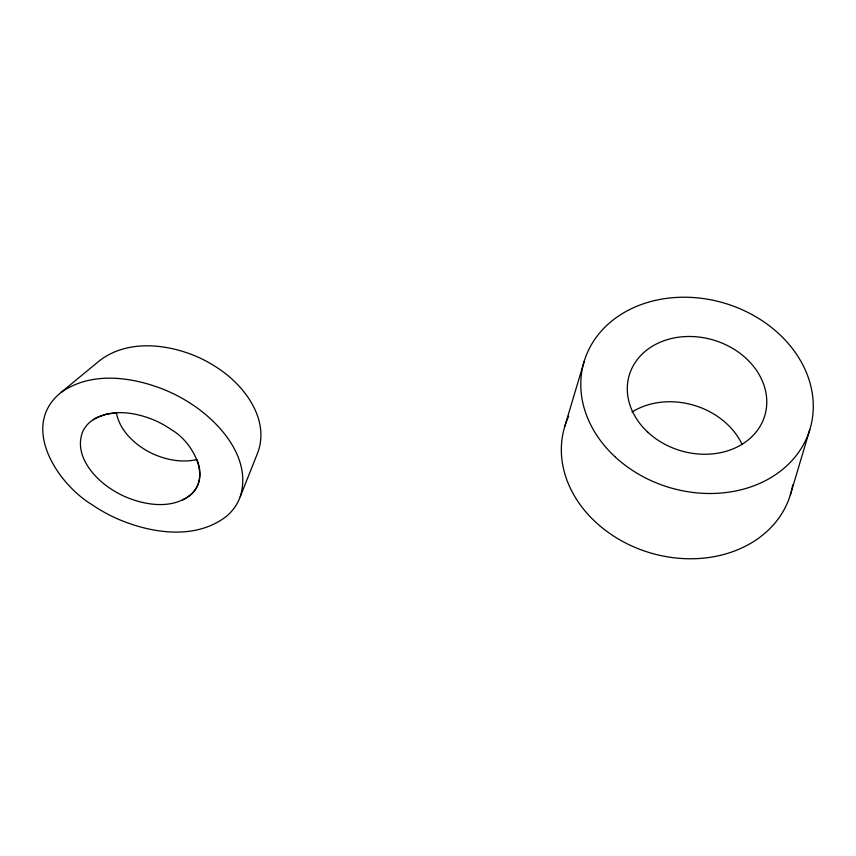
<?xml version="1.0" encoding="UTF-8"?>
<svg xmlns="http://www.w3.org/2000/svg" width="856" height="856" viewBox="0 0 856 856"><rect width="100%" height="100%" fill="white"/><g stroke="black" fill="none" stroke-linecap="round" stroke-linejoin="round"><path stroke-width="1.28" d="M564.81 426.352L584.274 361.082M790.345 494.918L809.808 429.648M240.236 496.758C251.439 460.849 223.534 426.502 195.896 407.039A137.174 111.954 16.6 0 0 166.011 390.379C133.258 376.854 91.528 370.723 60.904 392.551L99.435 360.772C126.442 339.843 164.876 343.481 194.804 355.754A112.981 92.202 16.6 0 1 220.859 370.209C246.228 387.875 269.522 420.606 257.784 452.621L238.878 500.075A65.088 53.126 16.6 0 1 226.219 516.5C194.804 540.66 149.832 533.17 116.042 518.222A137.334 112.083 16.6 0 1 91.581 504.419C56.239 482.752 19.1 424.48 62.146 391.62M93.251 419.665L90.062 422.04A38.606 31.512 16.6 0 0 82.807 431.424C73.83 453.669 91.817 475.915 109.333 487.856A82.379 67.239 16.6 0 0 124.559 496.427C145.231 505.489 173.169 509.919 191.605 493.848A38.531 31.447 16.6 0 0 196.709 487.16C201.342 478.675 200.571 468.264 196.944 459.554C182.767 462.786 167.787 460.239 154.572 454.579A67.795 55.33 16.6 0 1 139.453 445.965C128.453 437.908 118.856 426.523 116.405 412.774L106.272 414.218L97.852 417.118A41.976 34.261 16.6 0 0 93.251 419.665C111.772 408.483 135.355 412.218 154.358 420.189A82.326 67.185 16.6 0 1 171.532 429.787C194.975 443.269 215.552 484.881 182.414 500.054M792.71 484.935A117.871 96.193 16.6 0 1 649.03 552.495A117.871 96.193 16.6 0 1 568.684 416.262M631.995 412.057A70.716 57.716 16.6 0 1 742.109 444.489M614.833 456.601A117.871 96.193 16.6 0 0 809.327 431.167A117.871 96.193 16.6 0 0 666.952 298.327A117.871 96.193 16.6 0 0 614.833 456.601M647.714 432.109A70.716 57.716 16.6 0 0 764.408 416.84A70.716 57.716 16.6 0 0 678.99 337.146A70.716 57.716 16.6 0 0 647.714 432.109"/></g></svg>
